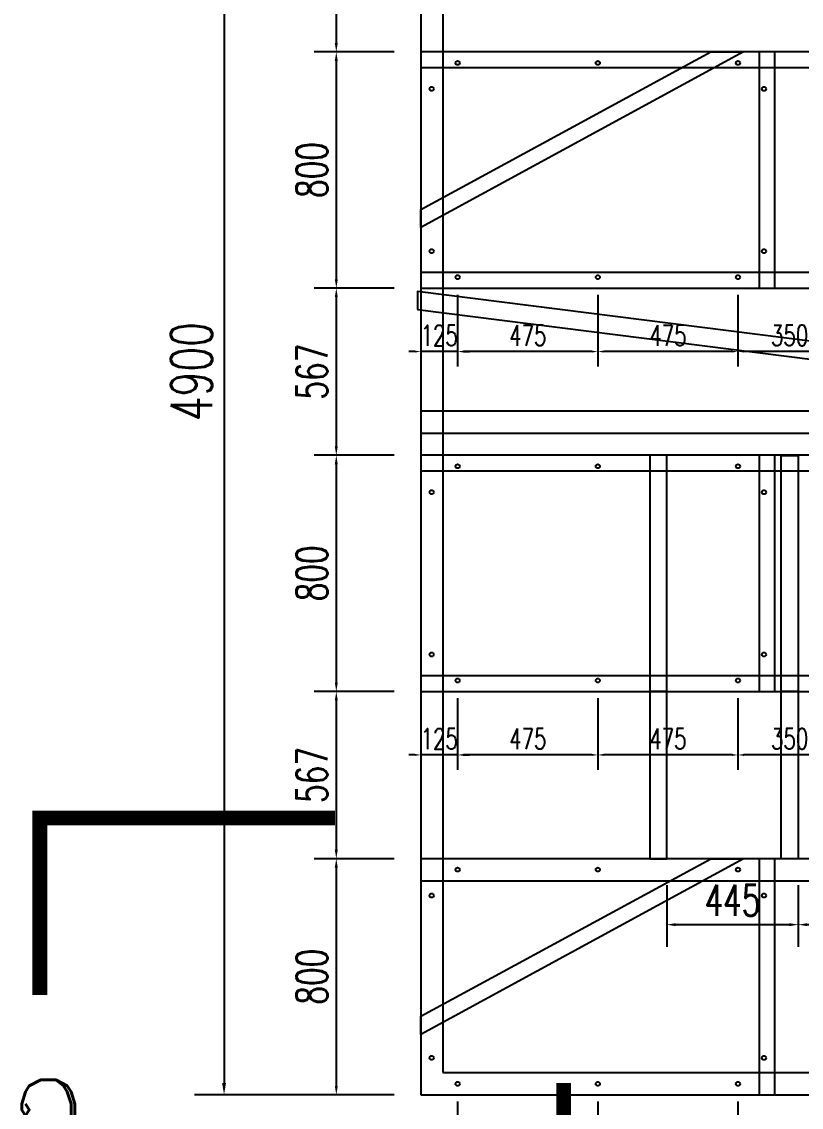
# Model space of a CAD drawing. Header units: millimetres. Extents: x -1443632 to -1307761, y 1430256 to 1527696.
# Drawn here: x -1416165 to -1413524, y 1482277 to 1485955 of the extents above; entities that cross this region are included whole.
import ezdxf

# ---------------------------------------------------------------- set-up
doc = ezdxf.new("R2010")
doc.units = ezdxf.units.MM
doc.header["$LTSCALE"] = 10
doc.layers.get('0').update_dxf_attribs({"linetype": 'CONTINUOUS'})
doc.layers.get('DEFPOINTS').update_dxf_attribs({"linetype": 'CONTINUOUS'})
for name, color, linetype in [('PUB_TEXT', 7, 'CONTINUOUS'), ('W-PLASTIC_RAILINGS塑木栏杆', 6, 'CONTINUOUS'), ('W-STEEL_FRAME钢架', 3, 'CONTINUOUS')]:
    doc.layers.add(name, color=color, linetype=linetype)
doc.styles.add('_TCH_LABEL', font='COMPLEX', dxfattribs={"bigfont": 'GBCBIG'})
doc.styles.add('STANDARD_T3', font='simplex.shx', dxfattribs={"width": 0.7, "bigfont": 'gbcbig.shx'})
doc.dimstyles.new('W&&20', dxfattribs={"dimtxt": 70, "dimasz": 20, "dimexe": 50, "dimexo": 60, "dimgap": 20, "dimtad": 1, "dimdec": 0, "dimzin": 0, "dimdsep": 46, "dimtxsty": 'STANDARD_T3', "dimcen": 0.09, "dimclrd": 1, "dimclre": 1, "dimclrt": 7, "dimazin": 2, "dimtfac": 1, "dimtdec": 0, "dimtix": 1, "dimtmove": 2, "dimatfit": 3, "dimfxl": 0, "dimtolj": 1, "dimtzin": 0, "dimarcsym": 0})
doc.dimstyles.new('W&&30', dxfattribs={"dimtxt": 105, "dimasz": 30, "dimexe": 75, "dimexo": 90, "dimgap": 30, "dimtad": 1, "dimdec": 0, "dimzin": 0, "dimdsep": 46, "dimtxsty": 'STANDARD_T3', "dimcen": 0.09, "dimclrd": 1, "dimclre": 1, "dimclrt": 7, "dimazin": 2, "dimtfac": 1, "dimtdec": 0, "dimtix": 1, "dimtmove": 2, "dimatfit": 3, "dimfxl": 0, "dimtolj": 1, "dimtzin": 0, "dimarcsym": 0})
doc.dimstyles.new('W&&40', dxfattribs={"dimtxt": 140, "dimasz": 40, "dimexe": 100, "dimexo": 120, "dimgap": 40, "dimtad": 1, "dimdec": 0, "dimzin": 0, "dimdsep": 46, "dimtxsty": 'STANDARD_T3', "dimcen": 0.09, "dimclrd": 1, "dimclre": 1, "dimclrt": 7, "dimazin": 2, "dimtfac": 1, "dimtdec": 0, "dimtix": 1, "dimtmove": 2, "dimatfit": 3, "dimfxl": 0, "dimtolj": 1, "dimtzin": 0, "dimarcsym": 0})

# ---------------------------------------------------------------- blocks, each defined once
blk = doc.blocks.new('*D21')
at = {"layer": 'DEFPOINTS', "color": 0, "transparency": 16777216}
for p in [(-1413738.1, 1485089.2), (-1413388.1, 1485089.2), (-1413738.1, 1484837.1)]:
    blk.add_point(p, dxfattribs=at)
at = {"layer": 'W-PLASTIC_RAILINGS塑木栏杆', "color": 1, "lineweight": -2, "transparency": 16777216}
for p, q in [((-1413738.1, 1485029.2), (-1413738.1, 1484787.1)), ((-1413388.1, 1485029.2), (-1413388.1, 1484787.1)), ((-1413408.1, 1484837.1), (-1413718.1, 1484837.1))]:
    blk.add_line(p, q, dxfattribs=at)
at = {"layer": 'W-PLASTIC_RAILINGS塑木栏杆', "color": 1, "transparency": 16777216}
for points in [[(-1413718.1, 1484840.4), (-1413718.1, 1484833.8), (-1413738.1, 1484837.1)], [(-1413408.1, 1484840.4), (-1413408.1, 1484833.8), (-1413388.1, 1484837.1)]]:
    blk.add_solid(points, dxfattribs=at)
at = {"layer": 'W-PLASTIC_RAILINGS塑木栏杆', "color": 7, "transparency": 16777216, "insert": (-1413563.1, 1484892.1), "char_height": 70, "attachment_point": 5, "style": 'STANDARD_T3'}
blk.add_mtext('\\A1;350', dxfattribs=at)
blk = doc.blocks.new('*D22')
at = {"layer": 'DEFPOINTS', "color": 0, "transparency": 16777216}
for p in [(-1414213.1, 1485089.2), (-1413738.1, 1485089.2), (-1414213.1, 1484837.1)]:
    blk.add_point(p, dxfattribs=at)
at = {"layer": 'W-PLASTIC_RAILINGS塑木栏杆', "color": 1, "lineweight": -2, "transparency": 16777216}
for p, q in [((-1414213.1, 1485029.2), (-1414213.1, 1484787.1)), ((-1413738.1, 1485029.2), (-1413738.1, 1484787.1)), ((-1413758.1, 1484837.1), (-1414193.1, 1484837.1))]:
    blk.add_line(p, q, dxfattribs=at)
at = {"layer": 'W-PLASTIC_RAILINGS塑木栏杆', "color": 1, "transparency": 16777216}
for points in [[(-1414193.1, 1484840.4), (-1414193.1, 1484833.8), (-1414213.1, 1484837.1)], [(-1413758.1, 1484840.4), (-1413758.1, 1484833.8), (-1413738.1, 1484837.1)]]:
    blk.add_solid(points, dxfattribs=at)
at = {"layer": 'W-PLASTIC_RAILINGS塑木栏杆', "color": 7, "transparency": 16777216, "insert": (-1413975.6, 1484892.1), "char_height": 70, "attachment_point": 5, "style": 'STANDARD_T3'}
blk.add_mtext('\\A1;475', dxfattribs=at)
blk = doc.blocks.new('*D23')
at = {"layer": 'DEFPOINTS', "color": 0, "transparency": 16777216}
for p in [(-1414688.1, 1485089.2), (-1414213.1, 1485089.2), (-1414688.1, 1484837.1)]:
    blk.add_point(p, dxfattribs=at)
at = {"layer": 'W-PLASTIC_RAILINGS塑木栏杆', "color": 1, "lineweight": -2, "transparency": 16777216}
for p, q in [((-1414688.1, 1485029.2), (-1414688.1, 1484787.1)), ((-1414213.1, 1485029.2), (-1414213.1, 1484787.1)), ((-1414233.1, 1484837.1), (-1414668.1, 1484837.1))]:
    blk.add_line(p, q, dxfattribs=at)
at = {"layer": 'W-PLASTIC_RAILINGS塑木栏杆', "color": 1, "transparency": 16777216}
for points in [[(-1414668.1, 1484840.4), (-1414668.1, 1484833.8), (-1414688.1, 1484837.1)], [(-1414233.1, 1484840.4), (-1414233.1, 1484833.8), (-1414213.1, 1484837.1)]]:
    blk.add_solid(points, dxfattribs=at)
at = {"layer": 'W-PLASTIC_RAILINGS塑木栏杆', "color": 7, "transparency": 16777216, "insert": (-1414450.6, 1484892.1), "char_height": 70, "attachment_point": 5, "style": 'STANDARD_T3'}
blk.add_mtext('\\A1;475', dxfattribs=at)
blk = doc.blocks.new('*D24')
at = {"layer": 'DEFPOINTS', "color": 0, "transparency": 16777216}
for p in [(-1414688.1, 1485089.2), (-1414813.1, 1484837.1), (-1414813.1, 1484837.1)]:
    blk.add_point(p, dxfattribs=at)
at = {"layer": 'W-PLASTIC_RAILINGS塑木栏杆', "color": 1, "lineweight": -2, "transparency": 16777216}
for p, q in [((-1414688.1, 1485029.2), (-1414688.1, 1484787.1)), ((-1414813.1, 1484897.1), (-1414813.1, 1484887.1)), ((-1414833.1, 1484837.1), (-1414853.1, 1484837.1)), ((-1414688.1, 1484837.1), (-1414813.1, 1484837.1)), ((-1414668.1, 1484837.1), (-1414648.1, 1484837.1))]:
    blk.add_line(p, q, dxfattribs=at)
at = {"layer": 'W-PLASTIC_RAILINGS塑木栏杆', "color": 1, "transparency": 16777216}
for points in [[(-1414833.1, 1484840.4), (-1414833.1, 1484833.8), (-1414813.1, 1484837.1)], [(-1414668.1, 1484840.4), (-1414668.1, 1484833.8), (-1414688.1, 1484837.1)]]:
    blk.add_solid(points, dxfattribs=at)
at = {"layer": 'W-PLASTIC_RAILINGS塑木栏杆', "color": 7, "transparency": 16777216, "insert": (-1414750.6, 1484892.1), "char_height": 70, "attachment_point": 5, "style": 'STANDARD_T3'}
blk.add_mtext('\\A1;125', dxfattribs=at)
blk = doc.blocks.new('*D28')
at = {"layer": 'DEFPOINTS', "color": 0, "transparency": 16777216}
for p in [(-1413738.1, 1483722.6), (-1413388.1, 1483722.6), (-1413738.1, 1483470.4)]:
    blk.add_point(p, dxfattribs=at)
at = {"layer": 'W-PLASTIC_RAILINGS塑木栏杆', "color": 1, "lineweight": -2, "transparency": 16777216}
for p, q in [((-1413738.1, 1483662.6), (-1413738.1, 1483420.4)), ((-1413388.1, 1483662.6), (-1413388.1, 1483420.4)), ((-1413408.1, 1483470.4), (-1413718.1, 1483470.4))]:
    blk.add_line(p, q, dxfattribs=at)
at = {"layer": 'W-PLASTIC_RAILINGS塑木栏杆', "color": 1, "transparency": 16777216}
for points in [[(-1413718.1, 1483473.8), (-1413718.1, 1483467.1), (-1413738.1, 1483470.4)], [(-1413408.1, 1483473.8), (-1413408.1, 1483467.1), (-1413388.1, 1483470.4)]]:
    blk.add_solid(points, dxfattribs=at)
at = {"layer": 'W-PLASTIC_RAILINGS塑木栏杆', "color": 7, "transparency": 16777216, "insert": (-1413563.1, 1483525.4), "char_height": 70, "attachment_point": 5, "style": 'STANDARD_T3'}
blk.add_mtext('\\A1;350', dxfattribs=at)
blk = doc.blocks.new('*D29')
at = {"layer": 'DEFPOINTS', "color": 0, "transparency": 16777216}
for p in [(-1414213.1, 1483722.6), (-1413738.1, 1483722.6), (-1414213.1, 1483470.4)]:
    blk.add_point(p, dxfattribs=at)
at = {"layer": 'W-PLASTIC_RAILINGS塑木栏杆', "color": 1, "lineweight": -2, "transparency": 16777216}
for p, q in [((-1414213.1, 1483662.6), (-1414213.1, 1483420.4)), ((-1413738.1, 1483662.6), (-1413738.1, 1483420.4)), ((-1413758.1, 1483470.4), (-1414193.1, 1483470.4))]:
    blk.add_line(p, q, dxfattribs=at)
at = {"layer": 'W-PLASTIC_RAILINGS塑木栏杆', "color": 1, "transparency": 16777216}
for points in [[(-1414193.1, 1483473.8), (-1414193.1, 1483467.1), (-1414213.1, 1483470.4)], [(-1413758.1, 1483473.8), (-1413758.1, 1483467.1), (-1413738.1, 1483470.4)]]:
    blk.add_solid(points, dxfattribs=at)
at = {"layer": 'W-PLASTIC_RAILINGS塑木栏杆', "color": 7, "transparency": 16777216, "insert": (-1413975.6, 1483525.4), "char_height": 70, "attachment_point": 5, "style": 'STANDARD_T3'}
blk.add_mtext('\\A1;475', dxfattribs=at)
blk = doc.blocks.new('*D30')
at = {"layer": 'DEFPOINTS', "color": 0, "transparency": 16777216}
for p in [(-1414688.1, 1483722.6), (-1414213.1, 1483722.6), (-1414688.1, 1483470.4)]:
    blk.add_point(p, dxfattribs=at)
at = {"layer": 'W-PLASTIC_RAILINGS塑木栏杆', "color": 1, "lineweight": -2, "transparency": 16777216}
for p, q in [((-1414688.1, 1483662.6), (-1414688.1, 1483420.4)), ((-1414213.1, 1483662.6), (-1414213.1, 1483420.4)), ((-1414233.1, 1483470.4), (-1414668.1, 1483470.4))]:
    blk.add_line(p, q, dxfattribs=at)
at = {"layer": 'W-PLASTIC_RAILINGS塑木栏杆', "color": 1, "transparency": 16777216}
for points in [[(-1414668.1, 1483473.8), (-1414668.1, 1483467.1), (-1414688.1, 1483470.4)], [(-1414233.1, 1483473.8), (-1414233.1, 1483467.1), (-1414213.1, 1483470.4)]]:
    blk.add_solid(points, dxfattribs=at)
at = {"layer": 'W-PLASTIC_RAILINGS塑木栏杆', "color": 7, "transparency": 16777216, "insert": (-1414450.6, 1483525.4), "char_height": 70, "attachment_point": 5, "style": 'STANDARD_T3'}
blk.add_mtext('\\A1;475', dxfattribs=at)
blk = doc.blocks.new('*D31')
at = {"layer": 'DEFPOINTS', "color": 0, "transparency": 16777216}
for p in [(-1414688.1, 1483722.6), (-1414813.1, 1483470.4), (-1414813.1, 1483470.4)]:
    blk.add_point(p, dxfattribs=at)
at = {"layer": 'W-PLASTIC_RAILINGS塑木栏杆', "color": 1, "lineweight": -2, "transparency": 16777216}
for p, q in [((-1414688.1, 1483662.6), (-1414688.1, 1483420.4)), ((-1414813.1, 1483530.4), (-1414813.1, 1483520.4)), ((-1414833.1, 1483470.4), (-1414853.1, 1483470.4)), ((-1414688.1, 1483470.4), (-1414813.1, 1483470.4)), ((-1414668.1, 1483470.4), (-1414648.1, 1483470.4))]:
    blk.add_line(p, q, dxfattribs=at)
at = {"layer": 'W-PLASTIC_RAILINGS塑木栏杆', "color": 1, "transparency": 16777216}
for points in [[(-1414833.1, 1483473.8), (-1414833.1, 1483467.1), (-1414813.1, 1483470.4)], [(-1414668.1, 1483473.8), (-1414668.1, 1483467.1), (-1414688.1, 1483470.4)]]:
    blk.add_solid(points, dxfattribs=at)
at = {"layer": 'W-PLASTIC_RAILINGS塑木栏杆', "color": 7, "transparency": 16777216, "insert": (-1414750.6, 1483525.4), "char_height": 70, "attachment_point": 5, "style": 'STANDARD_T3'}
blk.add_mtext('\\A1;125', dxfattribs=at)
blk = doc.blocks.new('*D35')
at = {"layer": 'DEFPOINTS', "color": 0, "transparency": 16777216}
for p in [(-1413738.1, 1482355.9), (-1413388.1, 1482355.9), (-1413738.1, 1482103.8)]:
    blk.add_point(p, dxfattribs=at)
at = {"layer": 'W-PLASTIC_RAILINGS塑木栏杆', "color": 1, "lineweight": -2, "transparency": 16777216}
for p, q in [((-1413738.1, 1482295.9), (-1413738.1, 1482053.8)), ((-1413388.1, 1482295.9), (-1413388.1, 1482053.8)), ((-1413408.1, 1482103.8), (-1413718.1, 1482103.8))]:
    blk.add_line(p, q, dxfattribs=at)
at = {"layer": 'W-PLASTIC_RAILINGS塑木栏杆', "color": 1, "transparency": 16777216}
for points in [[(-1413718.1, 1482107.1), (-1413718.1, 1482100.4), (-1413738.1, 1482103.8)], [(-1413408.1, 1482107.1), (-1413408.1, 1482100.4), (-1413388.1, 1482103.8)]]:
    blk.add_solid(points, dxfattribs=at)
at = {"layer": 'W-PLASTIC_RAILINGS塑木栏杆', "color": 7, "transparency": 16777216, "insert": (-1413563.1, 1482158.8), "char_height": 70, "attachment_point": 5, "style": 'STANDARD_T3'}
blk.add_mtext('\\A1;350', dxfattribs=at)
blk = doc.blocks.new('*D36')
at = {"layer": 'DEFPOINTS', "color": 0, "transparency": 16777216}
for p in [(-1414213.1, 1482355.9), (-1413738.1, 1482355.9), (-1414213.1, 1482103.8)]:
    blk.add_point(p, dxfattribs=at)
at = {"layer": 'W-PLASTIC_RAILINGS塑木栏杆', "color": 1, "lineweight": -2, "transparency": 16777216}
for p, q in [((-1414213.1, 1482295.9), (-1414213.1, 1482053.8)), ((-1413738.1, 1482295.9), (-1413738.1, 1482053.8)), ((-1413758.1, 1482103.8), (-1414193.1, 1482103.8))]:
    blk.add_line(p, q, dxfattribs=at)
at = {"layer": 'W-PLASTIC_RAILINGS塑木栏杆', "color": 1, "transparency": 16777216}
for points in [[(-1414193.1, 1482107.1), (-1414193.1, 1482100.4), (-1414213.1, 1482103.8)], [(-1413758.1, 1482107.1), (-1413758.1, 1482100.4), (-1413738.1, 1482103.8)]]:
    blk.add_solid(points, dxfattribs=at)
at = {"layer": 'W-PLASTIC_RAILINGS塑木栏杆', "color": 7, "transparency": 16777216, "insert": (-1413975.6, 1482158.8), "char_height": 70, "attachment_point": 5, "style": 'STANDARD_T3'}
blk.add_mtext('\\A1;475', dxfattribs=at)
blk = doc.blocks.new('*D37')
at = {"layer": 'DEFPOINTS', "color": 0, "transparency": 16777216}
for p in [(-1414688.1, 1482355.9), (-1414213.1, 1482355.9), (-1414688.1, 1482103.8)]:
    blk.add_point(p, dxfattribs=at)
at = {"layer": 'W-PLASTIC_RAILINGS塑木栏杆', "color": 1, "lineweight": -2, "transparency": 16777216}
for p, q in [((-1414688.1, 1482295.9), (-1414688.1, 1482053.8)), ((-1414213.1, 1482295.9), (-1414213.1, 1482053.8)), ((-1414233.1, 1482103.8), (-1414668.1, 1482103.8))]:
    blk.add_line(p, q, dxfattribs=at)
at = {"layer": 'W-PLASTIC_RAILINGS塑木栏杆', "color": 1, "transparency": 16777216}
for points in [[(-1414668.1, 1482107.1), (-1414668.1, 1482100.4), (-1414688.1, 1482103.8)], [(-1414233.1, 1482107.1), (-1414233.1, 1482100.4), (-1414213.1, 1482103.8)]]:
    blk.add_solid(points, dxfattribs=at)
at = {"layer": 'W-PLASTIC_RAILINGS塑木栏杆', "color": 7, "transparency": 16777216, "insert": (-1414450.6, 1482158.8), "char_height": 70, "attachment_point": 5, "style": 'STANDARD_T3'}
blk.add_mtext('\\A1;475', dxfattribs=at)
blk = doc.blocks.new('*D38')
at = {"layer": 'DEFPOINTS', "color": 0, "transparency": 16777216}
for p in [(-1414688.1, 1482355.9), (-1414813.1, 1482103.8), (-1414813.1, 1482103.8)]:
    blk.add_point(p, dxfattribs=at)
at = {"layer": 'W-PLASTIC_RAILINGS塑木栏杆', "color": 1, "lineweight": -2, "transparency": 16777216}
for p, q in [((-1414688.1, 1482295.9), (-1414688.1, 1482053.8)), ((-1414813.1, 1482163.8), (-1414813.1, 1482153.8)), ((-1414833.1, 1482103.8), (-1414853.1, 1482103.8)), ((-1414688.1, 1482103.8), (-1414813.1, 1482103.8)), ((-1414668.1, 1482103.8), (-1414648.1, 1482103.8))]:
    blk.add_line(p, q, dxfattribs=at)
at = {"layer": 'W-PLASTIC_RAILINGS塑木栏杆', "color": 1, "transparency": 16777216}
for points in [[(-1414833.1, 1482107.1), (-1414833.1, 1482100.4), (-1414813.1, 1482103.8)], [(-1414668.1, 1482107.1), (-1414668.1, 1482100.4), (-1414688.1, 1482103.8)]]:
    blk.add_solid(points, dxfattribs=at)
at = {"layer": 'W-PLASTIC_RAILINGS塑木栏杆', "color": 7, "transparency": 16777216, "insert": (-1414750.6, 1482158.8), "char_height": 70, "attachment_point": 5, "style": 'STANDARD_T3'}
blk.add_mtext('\\A1;125', dxfattribs=at)
blk = doc.blocks.new('*D184')
at = {"layer": 'DEFPOINTS', "color": 0, "transparency": 16777216}
for p in [(-1414813.1, 1487218.9), (-1415479.8, 1482318.9), (-1414813.1, 1482318.9)]:
    blk.add_point(p, dxfattribs=at)
at = {"layer": 'W-PLASTIC_RAILINGS塑木栏杆', "color": 1, "lineweight": -2, "transparency": 16777216}
for p, q in [((-1414933.1, 1487218.9), (-1415579.8, 1487218.9)), ((-1415479.8, 1487178.9), (-1415479.8, 1482358.9)), ((-1414933.1, 1482318.9), (-1415579.8, 1482318.9))]:
    blk.add_line(p, q, dxfattribs=at)
at = {"layer": 'W-PLASTIC_RAILINGS塑木栏杆', "color": 1, "transparency": 16777216}
for points in [[(-1415486.4, 1487178.9), (-1415473.1, 1487178.9), (-1415479.8, 1487218.9)], [(-1415486.4, 1482358.9), (-1415473.1, 1482358.9), (-1415479.8, 1482318.9)]]:
    blk.add_solid(points, dxfattribs=at)
at = {"layer": 'W-PLASTIC_RAILINGS塑木栏杆', "color": 7, "transparency": 16777216, "insert": (-1415589.8, 1484768.9), "char_height": 140, "attachment_point": 5, "rotation": 90, "style": 'STANDARD_T3'}
blk.add_mtext('\\A1;4900', dxfattribs=at)
blk = doc.blocks.new('*D275')
at = {"color": 1, "lineweight": -2, "transparency": 16777216}
for p, q in [((-1413534.1, 1483028.9), (-1413534.1, 1482820.3)), ((-1412978.2, 1483028.9), (-1412978.2, 1482820.3)), ((-1413008.2, 1482895.3), (-1413504.1, 1482895.3))]:
    blk.add_line(p, q, dxfattribs=at)
at = {"color": 1, "transparency": 16777216}
for points in [[(-1413504.1, 1482900.3), (-1413504.1, 1482890.3), (-1413534.1, 1482895.3)], [(-1413008.2, 1482900.3), (-1413008.2, 1482890.3), (-1412978.2, 1482895.3)]]:
    blk.add_solid(points, dxfattribs=at)
at = {"layer": 'DEFPOINTS', "color": 0, "transparency": 16777216}
for p in [(-1413534.1, 1483118.9), (-1412978.2, 1483118.9), (-1413534.1, 1482895.3)]:
    blk.add_point(p, dxfattribs=at)
at = {"color": 7, "transparency": 16777216, "insert": (-1413256.2, 1482977.8), "char_height": 105, "attachment_point": 5, "style": 'STANDARD_T3'}
blk.add_mtext('\\A1;556', dxfattribs=at)
blk = doc.blocks.new('*D276')
at = {"color": 1, "lineweight": -2, "transparency": 16777216}
for p, q in [((-1413979.4, 1483028.9), (-1413979.4, 1482820.3)), ((-1413534.1, 1483028.9), (-1413534.1, 1482820.3)), ((-1413564.1, 1482895.3), (-1413949.4, 1482895.3))]:
    blk.add_line(p, q, dxfattribs=at)
at = {"color": 1, "transparency": 16777216}
for points in [[(-1413949.4, 1482900.3), (-1413949.4, 1482890.3), (-1413979.4, 1482895.3)], [(-1413564.1, 1482900.3), (-1413564.1, 1482890.3), (-1413534.1, 1482895.3)]]:
    blk.add_solid(points, dxfattribs=at)
at = {"layer": 'DEFPOINTS', "color": 0, "transparency": 16777216}
for p in [(-1413979.4, 1483118.9), (-1413534.1, 1483118.9), (-1413979.4, 1482895.3)]:
    blk.add_point(p, dxfattribs=at)
at = {"color": 7, "transparency": 16777216, "insert": (-1413756.7, 1482977.8), "char_height": 105, "attachment_point": 5, "style": 'STANDARD_T3'}
blk.add_mtext('\\A1;445', dxfattribs=at)
blk = doc.blocks.new('*D421')
at = {"color": 1, "lineweight": -2, "transparency": 16777216}
for p, q in [((-1414903.1, 1486418.9), (-1415174.4, 1486418.9)), ((-1415099.4, 1486388.9), (-1415099.4, 1485882.2)), ((-1414903.1, 1485852.2), (-1415174.4, 1485852.2))]:
    blk.add_line(p, q, dxfattribs=at)
at = {"color": 1, "transparency": 16777216}
for points in [[(-1415104.4, 1486388.9), (-1415094.4, 1486388.9), (-1415099.4, 1486418.9)], [(-1415104.4, 1485882.2), (-1415094.4, 1485882.2), (-1415099.4, 1485852.2)]]:
    blk.add_solid(points, dxfattribs=at)
at = {"layer": 'DEFPOINTS', "color": 0, "transparency": 16777216}
for p in [(-1414813.1, 1486418.9), (-1415099.4, 1485852.2), (-1414813.1, 1485852.2)]:
    blk.add_point(p, dxfattribs=at)
at = {"color": 7, "transparency": 16777216, "insert": (-1415181.9, 1486135.6), "char_height": 105, "attachment_point": 5, "rotation": 90, "style": 'STANDARD_T3'}
blk.add_mtext('\\A1;567', dxfattribs=at)
blk = doc.blocks.new('*D422')
at = {"color": 1, "lineweight": -2, "transparency": 16777216}
for p, q in [((-1414903.1, 1485852.2), (-1415174.4, 1485852.2)), ((-1415099.4, 1485822.2), (-1415099.4, 1485082.2)), ((-1414903.1, 1485052.2), (-1415174.4, 1485052.2))]:
    blk.add_line(p, q, dxfattribs=at)
at = {"color": 1, "transparency": 16777216}
for points in [[(-1415104.4, 1485822.2), (-1415094.4, 1485822.2), (-1415099.4, 1485852.2)], [(-1415104.4, 1485082.2), (-1415094.4, 1485082.2), (-1415099.4, 1485052.2)]]:
    blk.add_solid(points, dxfattribs=at)
at = {"layer": 'DEFPOINTS', "color": 0, "transparency": 16777216}
for p in [(-1414813.1, 1485852.2), (-1415099.4, 1485052.2), (-1414813.1, 1485052.2)]:
    blk.add_point(p, dxfattribs=at)
at = {"color": 7, "transparency": 16777216, "insert": (-1415181.9, 1485452.2), "char_height": 105, "attachment_point": 5, "rotation": 90, "style": 'STANDARD_T3'}
blk.add_mtext('\\A1;800', dxfattribs=at)
blk = doc.blocks.new('*D423')
at = {"color": 1, "lineweight": -2, "transparency": 16777216}
for p, q in [((-1414903.1, 1485052.2), (-1415174.4, 1485052.2)), ((-1415099.4, 1485022.2), (-1415099.4, 1484515.6)), ((-1414903.1, 1484485.6), (-1415174.4, 1484485.6))]:
    blk.add_line(p, q, dxfattribs=at)
at = {"color": 1, "transparency": 16777216}
for points in [[(-1415104.4, 1485022.2), (-1415094.4, 1485022.2), (-1415099.4, 1485052.2)], [(-1415104.4, 1484515.6), (-1415094.4, 1484515.6), (-1415099.4, 1484485.6)]]:
    blk.add_solid(points, dxfattribs=at)
at = {"layer": 'DEFPOINTS', "color": 0, "transparency": 16777216}
for p in [(-1414813.1, 1485052.2), (-1415099.4, 1484485.6), (-1414813.1, 1484485.6)]:
    blk.add_point(p, dxfattribs=at)
at = {"color": 7, "transparency": 16777216, "insert": (-1415181.9, 1484768.9), "char_height": 105, "attachment_point": 5, "rotation": 90, "style": 'STANDARD_T3'}
blk.add_mtext('\\A1;567', dxfattribs=at)
blk = doc.blocks.new('*D424')
at = {"color": 1, "lineweight": -2, "transparency": 16777216}
for p, q in [((-1414903.1, 1484485.6), (-1415174.4, 1484485.6)), ((-1415099.4, 1484455.6), (-1415099.4, 1483715.6)), ((-1414903.1, 1483685.6), (-1415174.4, 1483685.6))]:
    blk.add_line(p, q, dxfattribs=at)
at = {"color": 1, "transparency": 16777216}
for points in [[(-1415104.4, 1484455.6), (-1415094.4, 1484455.6), (-1415099.4, 1484485.6)], [(-1415104.4, 1483715.6), (-1415094.4, 1483715.6), (-1415099.4, 1483685.6)]]:
    blk.add_solid(points, dxfattribs=at)
at = {"layer": 'DEFPOINTS', "color": 0, "transparency": 16777216}
for p in [(-1414813.1, 1484485.6), (-1415099.4, 1483685.6), (-1414813.1, 1483685.6)]:
    blk.add_point(p, dxfattribs=at)
at = {"color": 7, "transparency": 16777216, "insert": (-1415181.9, 1484085.6), "char_height": 105, "attachment_point": 5, "rotation": 90, "style": 'STANDARD_T3'}
blk.add_mtext('\\A1;800', dxfattribs=at)
blk = doc.blocks.new('*D425')
at = {"color": 1, "lineweight": -2, "transparency": 16777216}
for p, q in [((-1414903.1, 1483685.6), (-1415174.4, 1483685.6)), ((-1415099.4, 1483655.6), (-1415099.4, 1483148.9)), ((-1414903.1, 1483118.9), (-1415174.4, 1483118.9))]:
    blk.add_line(p, q, dxfattribs=at)
at = {"color": 1, "transparency": 16777216}
for points in [[(-1415104.4, 1483655.6), (-1415094.4, 1483655.6), (-1415099.4, 1483685.6)], [(-1415104.4, 1483148.9), (-1415094.4, 1483148.9), (-1415099.4, 1483118.9)]]:
    blk.add_solid(points, dxfattribs=at)
at = {"layer": 'DEFPOINTS', "color": 0, "transparency": 16777216}
for p in [(-1414813.1, 1483685.6), (-1415099.4, 1483118.9), (-1414813.1, 1483118.9)]:
    blk.add_point(p, dxfattribs=at)
at = {"color": 7, "transparency": 16777216, "insert": (-1415181.9, 1483402.2), "char_height": 105, "attachment_point": 5, "rotation": 90, "style": 'STANDARD_T3'}
blk.add_mtext('\\A1;567', dxfattribs=at)
blk = doc.blocks.new('*D426')
at = {"color": 1, "lineweight": -2, "transparency": 16777216}
for p, q in [((-1414903.1, 1483118.9), (-1415174.4, 1483118.9)), ((-1415099.4, 1483088.9), (-1415099.4, 1482348.9)), ((-1414903.1, 1482318.9), (-1415174.4, 1482318.9))]:
    blk.add_line(p, q, dxfattribs=at)
at = {"color": 1, "transparency": 16777216}
for points in [[(-1415104.4, 1483088.9), (-1415094.4, 1483088.9), (-1415099.4, 1483118.9)], [(-1415104.4, 1482348.9), (-1415094.4, 1482348.9), (-1415099.4, 1482318.9)]]:
    blk.add_solid(points, dxfattribs=at)
at = {"layer": 'DEFPOINTS', "color": 0, "transparency": 16777216}
for p in [(-1414813.1, 1483118.9), (-1415099.4, 1482318.9), (-1414813.1, 1482318.9)]:
    blk.add_point(p, dxfattribs=at)
at = {"color": 7, "transparency": 16777216, "insert": (-1415181.9, 1482718.9), "char_height": 105, "attachment_point": 5, "rotation": 90, "style": 'STANDARD_T3'}
blk.add_mtext('\\A1;800', dxfattribs=at)

msp = doc.modelspace()

# ---------------------------------------------------------------- linework, layer by layer
at = {"color": 3, "const_width": 50}
for points in [[(-1416104.1, 1482656.5), (-1416104.1, 1483256.5), (-1415104.1, 1483256.5)], [(-1414328.9, 1482358.3), (-1414328.9, 1481358.3), (-1414928.9, 1481358.3)]]:
    msp.add_lwpolyline(points, dxfattribs=at)
at = {"layer": 'W-PLASTIC_RAILINGS塑木栏杆'}
for centre in [(-1414688.1, 1485815.2), (-1414213.1, 1485815.2), (-1413738.1, 1485815.2), (-1414776.1, 1485727.4), (-1413650.1, 1485727.2), (-1414776.1, 1485177.4), (-1413650.1, 1485177.2), (-1414688.1, 1485089.2), (-1414213.1, 1485089.2), (-1413738.1, 1485089.2), (-1414688.1, 1484448.6), (-1414213.1, 1484448.6), (-1413738.1, 1484448.6), (-1414776.1, 1484360.7), (-1413650.1, 1484360.6), (-1414776.1, 1483810.7), (-1413650.1, 1483810.6), (-1414688.1, 1483722.6), (-1414213.1, 1483722.6), (-1413738.1, 1483722.6), (-1414688.1, 1483081.9), (-1414213.1, 1483081.9), (-1413738.1, 1483081.9), (-1414776.1, 1482994), (-1413650.1, 1482993.9), (-1414776.1, 1482444), (-1413650.1, 1482443.9), (-1414688.1, 1482355.9), (-1414213.1, 1482355.9), (-1413738.1, 1482355.9)]:
    msp.add_circle(centre, 7, dxfattribs=at)
at = {"layer": 'W-STEEL_FRAME钢架', "color": 4}
for points in [[(-1414813.1, 1482318.9), (-1412313.1, 1482318.9), (-1412313.1, 1487218.9), (-1414813.1, 1487218.9)], [(-1414738.1, 1482393.9), (-1412388.1, 1482393.9), (-1412388.1, 1487143.9), (-1414738.1, 1487143.9)], [(-1414813.1, 1484560.6), (-1412313.1, 1484560.6), (-1412313.1, 1484635.6), (-1414813.1, 1484635.6)], [(-1414813.1, 1483043.9), (-1412313.1, 1483043.9), (-1412313.1, 1483118.9), (-1414813.1, 1483118.9)]]:
    msp.add_lwpolyline(points, close=True, dxfattribs=at)
at = {"layer": 'W-STEEL_FRAME钢架'}
for points in [[(-1414813.1, 1485799.2), (-1412313.1, 1485799.2), (-1412313.1, 1485852.2), (-1414813.1, 1485852.2)], [(-1413666.1, 1485052.2), (-1413613.1, 1485052.2), (-1413613.1, 1485852.2), (-1413666.1, 1485852.2)], [(-1414813.1, 1485052.2), (-1412313.1, 1485052.2), (-1412313.1, 1485105.2), (-1414813.1, 1485105.2)], [(-1414823.7, 1484979.9), (-1412323.7, 1484663.2), (-1412323.7, 1484724.5), (-1414823.7, 1485040.8)], [(-1414813.1, 1484432.6), (-1412313.1, 1484432.6), (-1412313.1, 1484485.6), (-1414813.1, 1484485.6)], [(-1414037.4, 1483685.9), (-1413979.4, 1483685.9), (-1413979.4, 1484485.6), (-1414037.4, 1484485.6)], [(-1413666.1, 1483685.6), (-1413613.1, 1483685.6), (-1413613.1, 1484485.6), (-1413666.1, 1484485.6)], [(-1413534.1, 1483685.6), (-1413592.1, 1483685.6), (-1413592.1, 1484485.2), (-1413534.1, 1484485.2)], [(-1414813.1, 1483685.6), (-1412313.1, 1483685.6), (-1412313.1, 1483738.6), (-1414813.1, 1483738.6)], [(-1414037.4, 1483118.9), (-1413979.4, 1483118.9), (-1413979.4, 1483685.9), (-1414037.4, 1483685.9)], [(-1413534.1, 1483118.9), (-1413592.1, 1483118.9), (-1413592.1, 1483685.6), (-1413534.1, 1483685.6)], [(-1413666.1, 1482318.9), (-1413613.1, 1482318.9), (-1413613.1, 1483118.9), (-1413666.1, 1483118.9)]]:
    msp.add_lwpolyline(points, close=True, dxfattribs=at)
at = {"layer": 'W-STEEL_FRAME钢架', "color": 6}
for points in [[(-1413830.7, 1485852.2), (-1413719.7, 1485852.2), (-1414813.1, 1485257), (-1414813.1, 1485318.3)], [(-1413830.7, 1483118.9), (-1413719.7, 1483118.9), (-1414813.1, 1482523.7), (-1414813.1, 1482585)]]:
    msp.add_lwpolyline(points, close=True, dxfattribs=at)

# ---------------------------------------------------------------- texts
at = {"layer": 'PUB_TEXT', "color": 7, "style": '_TCH_LABEL', "width": 0.705882}
msp.add_text('2', height=425, dxfattribs=at).set_placement((-1416204.1, 1481944))

# ---------------------------------------------------------------- dimensions: what is measured, and where the dimension line sits
at = {"color": 3}
for base, p1, p2, picture, middle in [((-1415099.4, 1485852.2), (-1414813.1, 1486418.9), (-1414813.1, 1485852.2), '*D421', (-1415181.9, 1486135.6)), ((-1415099.4, 1485052.2), (-1414813.1, 1485852.2), (-1414813.1, 1485052.2), '*D422', (-1415181.9, 1485452.2)), ((-1415099.4, 1484485.6), (-1414813.1, 1485052.2), (-1414813.1, 1484485.6), '*D423', (-1415181.9, 1484768.9)), ((-1415099.4, 1483685.6), (-1414813.1, 1484485.6), (-1414813.1, 1483685.6), '*D424', (-1415181.9, 1484085.6)), ((-1415099.4, 1483118.9), (-1414813.1, 1483685.6), (-1414813.1, 1483118.9), '*D425', (-1415181.9, 1483402.2)), ((-1415099.4, 1482318.9), (-1414813.1, 1483118.9), (-1414813.1, 1482318.9), '*D426', (-1415181.9, 1482718.9))]:
    dim = msp.add_linear_dim(base=base, p1=p1, p2=p2, angle=90, dimstyle='W&&30', dxfattribs=at)
    dim.commit()
    dim.dimension.update_dxf_attribs({"geometry": picture, "text_midpoint": middle})
for base, p1, p2, picture, middle in [((-1413979.4, 1482895.3), (-1413534.1, 1483118.9), (-1413979.4, 1483118.9), '*D276', (-1413756.7, 1482977.8)), ((-1413534.1, 1482895.3), (-1412978.2, 1483118.9), (-1413534.1, 1483118.9), '*D275', (-1413256.2, 1482977.8))]:
    dim = msp.add_linear_dim(base=base, p1=p1, p2=p2, dimstyle='W&&30', dxfattribs=at)
    dim.commit()
    dim.dimension.update_dxf_attribs({"geometry": picture, "text_midpoint": middle})
at = {"layer": 'W-PLASTIC_RAILINGS塑木栏杆'}
dim = msp.add_linear_dim(base=(-1415479.8, 1482318.9), p1=(-1414813.1, 1487218.9), p2=(-1414813.1, 1482318.9), angle=270, dimstyle='W&&40', dxfattribs=at)
dim.commit()
dim.dimension.update_dxf_attribs({"geometry": '*D184', "text_midpoint": (-1415589.8, 1484768.9)})
for base, p1, p2, picture, middle in [((-1414813.1, 1484837.1), (-1414688.1, 1485089.2), (-1414813.1, 1484837.1), '*D24', (-1414750.6, 1484892.1)), ((-1414688.1, 1484837.1), (-1414213.1, 1485089.2), (-1414688.1, 1485089.2), '*D23', (-1414450.6, 1484892.1)), ((-1414213.1, 1484837.1), (-1413738.1, 1485089.2), (-1414213.1, 1485089.2), '*D22', (-1413975.6, 1484892.1)), ((-1413738.1, 1484837.1), (-1413388.1, 1485089.2), (-1413738.1, 1485089.2), '*D21', (-1413563.1, 1484892.1)), ((-1414813.1, 1483470.4), (-1414688.1, 1483722.6), (-1414813.1, 1483470.4), '*D31', (-1414750.6, 1483525.4)), ((-1414688.1, 1483470.4), (-1414213.1, 1483722.6), (-1414688.1, 1483722.6), '*D30', (-1414450.6, 1483525.4)), ((-1414213.1, 1483470.4), (-1413738.1, 1483722.6), (-1414213.1, 1483722.6), '*D29', (-1413975.6, 1483525.4)), ((-1413738.1, 1483470.4), (-1413388.1, 1483722.6), (-1413738.1, 1483722.6), '*D28', (-1413563.1, 1483525.4)), ((-1414813.1, 1482103.8), (-1414688.1, 1482355.9), (-1414813.1, 1482103.8), '*D38', (-1414750.6, 1482158.8)), ((-1414688.1, 1482103.8), (-1414213.1, 1482355.9), (-1414688.1, 1482355.9), '*D37', (-1414450.6, 1482158.8)), ((-1414213.1, 1482103.8), (-1413738.1, 1482355.9), (-1414213.1, 1482355.9), '*D36', (-1413975.6, 1482158.8)), ((-1413738.1, 1482103.8), (-1413388.1, 1482355.9), (-1413738.1, 1482355.9), '*D35', (-1413563.1, 1482158.8))]:
    dim = msp.add_linear_dim(base=base, p1=p1, p2=p2, dimstyle='W&&20', dxfattribs=at)
    dim.commit()
    dim.dimension.update_dxf_attribs({"geometry": picture, "text_midpoint": middle})

doc.saveas('drawing.dxf')
